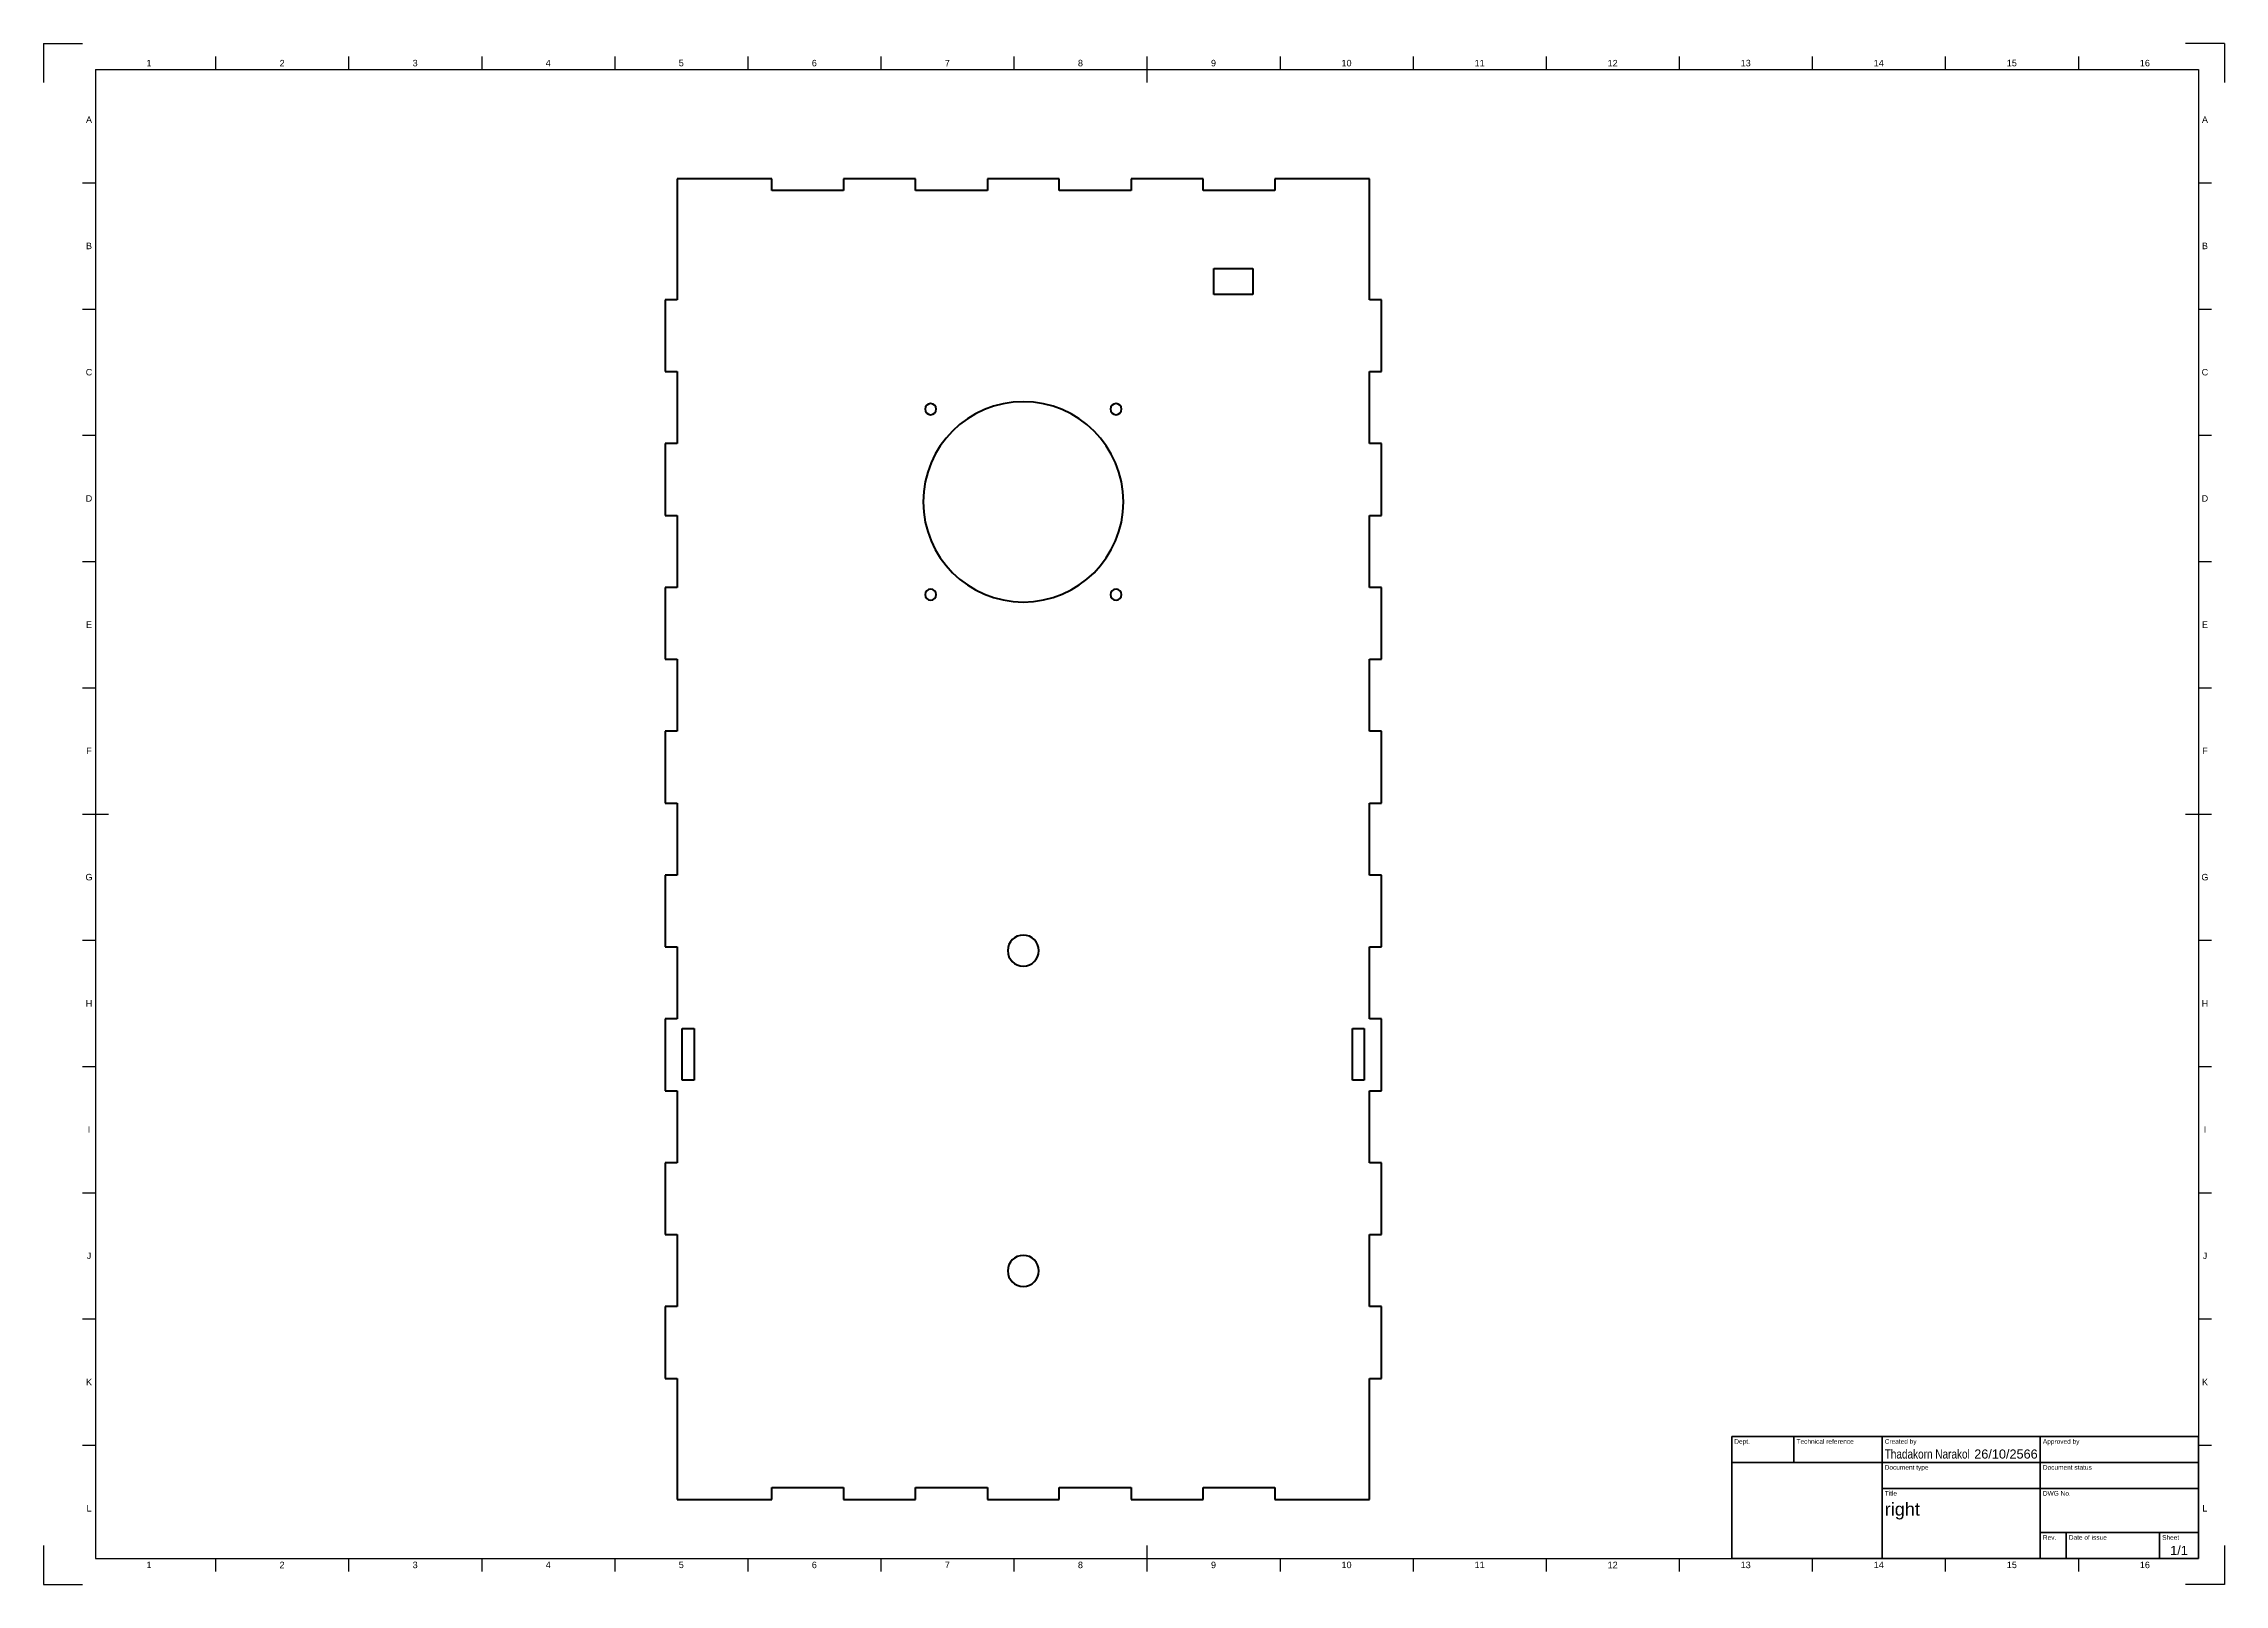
# Model space of a CAD drawing. Header units: millimetres. Extents: x 0 to 841, y 0 to 594.
import ezdxf
from ezdxf.enums import TextEntityAlignment as Align

# ---------------------------------------------------------------- set-up
doc = ezdxf.new("R2010")
doc.units = ezdxf.units.MM
doc.header["$LTSCALE"] = 0.75
for name, color, linetype, lineweight in [('BORDER', 7, 'Continuous', 25), ('TITLEBLOCK', 7, 'Continuous', 35), ('Visible', 7, 'Continuous', 50)]:
    doc.layers.add(name, color=color, linetype=linetype, lineweight=lineweight)
doc.styles.add('FusionTitle', font='arial.ttf')

# ---------------------------------------------------------------- blocks, each defined once
blk = doc.blocks.new('ISO_A1_SHEET')
at = {"layer": 'BORDER'}
for p, q in [((66.3125, 589), (66.3125, 584)), ((117.625, 589), (117.625, 584)), ((168.9375, 589), (168.9375, 584)), ((220.25, 589), (220.25, 584)), ((271.5625, 589), (271.5625, 584)), ((322.875, 589), (322.875, 584)), ((374.1875, 589), (374.1875, 584)), ((425.5, 589), (425.5, 579)), ((476.8125, 589), (476.8125, 584)), ((528.125, 589), (528.125, 584)), ((579.4375, 589), (579.4375, 584)), ((630.75, 589), (630.75, 584)), ((682.0625, 589), (682.0625, 584)), ((733.375, 589), (733.375, 584)), ((784.6875, 589), (784.6875, 584)), ((20, 584), (831, 584)), ((20, 584), (20, 10)), ((831, 584), (831, 10)), ((15, 540.333333), (20, 540.333333)), ((831, 540.333333), (836, 540.333333)), ((15, 491.666666), (20, 491.666666)), ((831, 491.666666), (836, 491.666666)), ((15, 443), (20, 443)), ((831, 443), (836, 443)), ((15, 394.333333), (20, 394.333333)), ((831, 394.333333), (836, 394.333333)), ((15, 345.666667), (20, 345.666667)), ((831, 345.666667), (836, 345.666667)), ((15, 297), (25, 297)), ((826, 297), (836, 297)), ((15, 248.333333), (20, 248.333333)), ((831, 248.333333), (836, 248.333333)), ((15, 199.666667), (20, 199.666667)), ((831, 199.666667), (836, 199.666667)), ((15, 151), (20, 151)), ((831, 151), (836, 151)), ((15, 102.333334), (20, 102.333334)), ((831, 102.333334), (836, 102.333334)), ((15, 53.666667), (20, 53.666667)), ((831, 53.666667), (836, 53.666667)), ((20, 10), (831, 10)), ((66.3125, 10), (66.3125, 5)), ((117.625, 10), (117.625, 5)), ((168.9375, 10), (168.9375, 5)), ((220.25, 10), (220.25, 5)), ((271.5625, 10), (271.5625, 5)), ((322.875, 10), (322.875, 5)), ((374.1875, 10), (374.1875, 5)), ((425.5, 15), (425.5, 5)), ((476.8125, 10), (476.8125, 5)), ((528.125, 10), (528.125, 5)), ((579.4375, 10), (579.4375, 5)), ((630.75, 10), (630.75, 5)), ((682.0625, 10), (682.0625, 5)), ((733.375, 10), (733.375, 5)), ((784.6875, 10), (784.6875, 5))]:
    blk.add_line(p, q, dxfattribs=at)
at = {"layer": 'Defpoints'}
for p, q in [((0, 594), (15, 594)), ((0, 594), (0, 579)), ((841, 594), (826, 594)), ((841, 594), (841, 579)), ((0, 15), (0, 0)), ((841, 15), (841, 0)), ((0, 0), (15, 0)), ((841, 0), (826, 0))]:
    blk.add_line(p, q, dxfattribs=at)
at = {"layer": 'BORDER', "style": 'FusionTitle'}
for s, p in [('1', (40.65625, 586.5)), ('2', (91.96875, 586.5)), ('3', (143.28125, 586.5)), ('4', (194.59375, 586.5)), ('5', (245.90625, 586.5)), ('6', (297.21875, 586.5)), ('7', (348.53125, 586.5)), ('8', (399.84375, 586.5)), ('9', (451.15625, 586.5)), ('10', (502.46875, 586.5)), ('11', (553.78125, 586.5)), ('12', (605.09375, 586.5)), ('13', (656.40625, 586.5)), ('14', (707.71875, 586.5)), ('15', (759.03125, 586.5)), ('16', (810.34375, 586.5)), ('A', (17.5, 564.666666)), ('A', (833.5, 564.666666)), ('B', (17.5, 516)), ('B', (833.5, 516)), ('C', (17.5, 467.333333)), ('C', (833.5, 467.333333)), ('D', (17.5, 418.666667)), ('D', (833.5, 418.666667)), ('E', (17.5, 370)), ('E', (833.5, 370)), ('F', (17.5, 321.333333)), ('F', (833.5, 321.333333)), ('G', (17.5, 272.666667)), ('G', (833.5, 272.666667)), ('H', (17.5, 224)), ('H', (833.5, 224)), ('I', (17.5, 175.333334)), ('I', (833.5, 175.333334)), ('J', (17.5, 126.666667)), ('J', (833.5, 126.666667)), ('K', (17.5, 78)), ('K', (833.5, 78)), ('L', (17.5, 29.333334)), ('L', (833.5, 29.333334)), ('1', (40.65625, 7.5)), ('2', (91.96875, 7.5)), ('3', (143.28125, 7.5)), ('4', (194.59375, 7.5)), ('5', (245.90625, 7.5)), ('6', (297.21875, 7.5)), ('7', (348.53125, 7.5)), ('8', (399.84375, 7.5)), ('9', (451.15625, 7.5)), ('10', (502.46875, 7.5)), ('11', (553.78125, 7.5)), ('12', (605.09375, 7.5)), ('13', (656.40625, 7.5)), ('14', (707.71875, 7.5)), ('15', (759.03125, 7.5)), ('16', (810.34375, 7.5))]:
    blk.add_text(s, height=2.5, dxfattribs=at).set_placement(p, align=Align.MIDDLE)
blk = doc.blocks.new('ISO_TITLEBLOCK')
at = {"layer": 'TITLEBLOCK'}
for p, q in [((0, 47), (-180, 47)), ((-180, 47), (-180, 0)), ((-156, 37), (-156, 47)), ((-122, 0), (-122, 47)), ((-61, 0), (-61, 47)), ((0, 0), (0, 47)), ((-180, 37), (0, 37)), ((-122, 27), (0, 27)), ((-61, 10), (0, 10)), ((-51, 0), (-51, 10)), ((-15, 0), (-15, 10)), ((-180, 0), (0, 0))]:
    blk.add_line(p, q, dxfattribs=at)
at = {"layer": 'TITLEBLOCK', "style": 'FusionTitle'}
for s, p in [('Dept.', (-179, 46)), ('Technical reference', (-155, 46)), ('Created by', (-121, 46)), ('Approved by', (-60, 46)), ('Document type', (-121, 36)), ('Document status', (-60, 36)), ('Title', (-121, 26)), ('DWG No.', (-60, 26)), ('Rev.', (-60, 9)), ('Date of issue', (-50, 9)), ('Sheet', (-14, 9))]:
    blk.add_text(s, height=1.8, dxfattribs=at).set_placement(p, align=Align.TOP_LEFT)
for tag, height, p in [('TECHNICAL_REFERENCE', 3.5, (-155, 42)), ('CREATED_BY', 3.5, (-121, 42)), ('APPROVED_BY', 3.5, (-60, 42)), ('DEPT', 3.5, (-179, 42)), ('DOCUMENT_TYPE', 3.5, (-121, 32)), ('DOCUMENT_STATUS', 3.5, (-60, 32)), ('TITLE_1', 5, (-121, 21.5)), ('TITLE_2', 5, (-121, 14)), ('TITLE_3', 5, (-121, 6.5)), ('DATE_OF_ISSUE', 3.5, (-50, 5))]:
    blk.add_attdef(tag, text='', height=height, dxfattribs=at).set_placement(p, align=Align.TOP_LEFT)
for tag, p in [('CREATED_DATE', (-62, 42)), ('APPROVED_DATE', (-0.99, 42))]:
    blk.add_attdef(tag, text='', height=3.5, dxfattribs=at).set_placement(p, align=Align.TOP_RIGHT)
for tag, height, p in [('DRAWING_NUMBER', 5, (-30.5, 19.75)), ('REV', 3.5, (-56, 4.85)), ('SHEET', 3.5, (-7.5, 4.85))]:
    blk.add_attdef(tag, text='', height=height, dxfattribs=at).set_placement(p, align=Align.TOP_CENTER)

msp = doc.modelspace()

# ---------------------------------------------------------------- linework, layer by layer
at = {"layer": 'Visible'}
for p, q in [((244.31593, 541.899175), (244.31593, 495.257925)), ((280.78158, 541.899175), (244.31593, 541.899175)), ((280.78158, 537.327175), (280.78158, 541.899175)), ((308.50568, 541.899175), (308.50568, 537.327175)), ((336.22978, 541.899175), (308.50568, 541.899175)), ((336.22978, 537.327175), (336.22978, 541.899175)), ((363.95388, 541.899175), (363.95388, 537.327175)), ((391.67798, 541.899175), (363.95388, 541.899175)), ((391.67798, 537.327175), (391.67798, 541.899175)), ((419.40208, 541.899175), (419.40208, 537.327175)), ((447.12618, 541.899175), (419.40208, 541.899175)), ((447.12618, 537.327175), (447.12618, 541.899175)), ((511.31593, 541.899175), (474.85028, 541.899175)), ((474.85028, 541.899175), (474.85028, 537.327175)), ((511.31593, 495.257925), (511.31593, 541.899175)), ((308.50568, 537.327175), (280.78158, 537.327175)), ((363.95388, 537.327175), (336.22978, 537.327175)), ((419.40208, 537.327175), (391.67798, 537.327175)), ((474.85028, 537.327175), (447.12618, 537.327175)), ((451.31593, 507.327175), (466.31593, 507.327175)), ((451.31593, 497.327175), (451.31593, 507.327175)), ((466.31593, 507.327175), (466.31593, 497.327175)), ((466.31593, 497.327175), (451.31593, 497.327175)), ((239.74393, 495.257925), (239.74393, 467.533825)), ((244.31593, 495.257925), (239.74393, 495.257925)), ((515.88793, 495.257925), (511.31593, 495.257925)), ((515.88793, 467.533825), (515.88793, 495.257925)), ((239.74393, 467.533825), (244.31593, 467.533825)), ((244.31593, 467.533825), (244.31593, 439.809725)), ((511.31593, 467.533825), (515.88793, 467.533825)), ((511.31593, 439.809725), (511.31593, 467.533825)), ((239.74393, 439.809725), (239.74393, 412.085625)), ((244.31593, 439.809725), (239.74393, 439.809725)), ((515.88793, 439.809725), (511.31593, 439.809725)), ((515.88793, 412.085625), (515.88793, 439.809725)), ((239.74393, 412.085625), (244.31593, 412.085625)), ((244.31593, 412.085625), (244.31593, 384.361525)), ((511.31593, 412.085625), (515.88793, 412.085625)), ((511.31593, 384.361525), (511.31593, 412.085625)), ((239.74393, 384.361525), (239.74393, 356.637425)), ((244.31593, 384.361525), (239.74393, 384.361525)), ((515.88793, 384.361525), (511.31593, 384.361525)), ((515.88793, 356.637425), (515.88793, 384.361525)), ((239.74393, 356.637425), (244.31593, 356.637425)), ((244.31593, 356.637425), (244.31593, 328.913325)), ((511.31593, 356.637425), (515.88793, 356.637425)), ((511.31593, 328.913325), (511.31593, 356.637425)), ((239.74393, 328.913325), (239.74393, 301.189225)), ((244.31593, 328.913325), (239.74393, 328.913325)), ((515.88793, 328.913325), (511.31593, 328.913325)), ((515.88793, 301.189225), (515.88793, 328.913325)), ((239.74393, 301.189225), (244.31593, 301.189225)), ((244.31593, 301.189225), (244.31593, 273.465125)), ((511.31593, 301.189225), (515.88793, 301.189225)), ((511.31593, 273.465125), (511.31593, 301.189225)), ((239.74393, 273.465125), (239.74393, 245.741025)), ((244.31593, 273.465125), (239.74393, 273.465125)), ((515.88793, 273.465125), (511.31593, 273.465125)), ((515.88793, 245.741025), (515.88793, 273.465125)), ((239.74393, 245.741025), (244.31593, 245.741025)), ((244.31593, 245.741025), (244.31593, 218.016925)), ((511.31593, 245.741025), (515.88793, 245.741025)), ((511.31593, 218.016925), (511.31593, 245.741025)), ((239.74393, 218.016925), (239.74393, 190.292825)), ((244.31593, 218.016925), (239.74393, 218.016925)), ((246.31593, 214.327175), (250.88793, 214.327175)), ((246.31593, 194.327175), (246.31593, 214.327175)), ((250.88793, 214.327175), (250.88793, 194.327175)), ((504.74393, 214.327175), (509.31593, 214.327175)), ((504.74393, 194.327175), (504.74393, 214.327175)), ((509.31593, 214.327175), (509.31593, 194.327175)), ((515.88793, 218.016925), (511.31593, 218.016925)), ((515.88793, 190.292825), (515.88793, 218.016925)), ((250.88793, 194.327175), (246.31593, 194.327175)), ((509.31593, 194.327175), (504.74393, 194.327175)), ((239.74393, 190.292825), (244.31593, 190.292825)), ((244.31593, 190.292825), (244.31593, 162.568725)), ((511.31593, 190.292825), (515.88793, 190.292825)), ((511.31593, 162.568725), (511.31593, 190.292825)), ((239.74393, 162.568725), (239.74393, 134.844625)), ((244.31593, 162.568725), (239.74393, 162.568725)), ((515.88793, 162.568725), (511.31593, 162.568725)), ((515.88793, 134.844625), (515.88793, 162.568725)), ((239.74393, 134.844625), (244.31593, 134.844625)), ((244.31593, 134.844625), (244.31593, 107.120525)), ((511.31593, 134.844625), (515.88793, 134.844625)), ((511.31593, 107.120525), (511.31593, 134.844625)), ((239.74393, 107.120525), (239.74393, 79.396425)), ((244.31593, 107.120525), (239.74393, 107.120525)), ((515.88793, 107.120525), (511.31593, 107.120525)), ((515.88793, 79.396425), (515.88793, 107.120525)), ((239.74393, 79.396425), (244.31593, 79.396425)), ((244.31593, 79.396425), (244.31593, 32.755175)), ((511.31593, 79.396425), (515.88793, 79.396425)), ((511.31593, 32.755175), (511.31593, 79.396425)), ((280.78158, 37.327175), (308.50568, 37.327175)), ((280.78158, 32.755175), (280.78158, 37.327175)), ((308.50568, 37.327175), (308.50568, 32.755175)), ((336.22978, 37.327175), (363.95388, 37.327175)), ((336.22978, 32.755175), (336.22978, 37.327175)), ((363.95388, 37.327175), (363.95388, 32.755175)), ((391.67798, 37.327175), (419.40208, 37.327175)), ((391.67798, 32.755175), (391.67798, 37.327175)), ((419.40208, 37.327175), (419.40208, 32.755175)), ((447.12618, 37.327175), (474.85028, 37.327175)), ((447.12618, 32.755175), (447.12618, 37.327175)), ((474.85028, 37.327175), (474.85028, 32.755175)), ((244.31593, 32.755175), (280.78158, 32.755175)), ((308.50568, 32.755175), (336.22978, 32.755175)), ((363.95388, 32.755175), (391.67798, 32.755175)), ((419.40208, 32.755175), (447.12618, 32.755175)), ((474.85028, 32.755175), (511.31593, 32.755175))]:
    msp.add_line(p, q, dxfattribs=at)
at = {"layer": 'Visible', "extrusion": (0, 0, -1)}
for centre, radius in [((-377.81593, 417.327175), 38.6), ((-342.06593, 453.077175), 2.15), ((-413.56593, 453.077175), 2.15), ((-342.06593, 381.577175), 2.15), ((-413.56593, 381.577175), 2.15), ((-377.81593, 244.327175), 6), ((-377.81593, 120.827175), 6)]:
    msp.add_circle(centre, radius, dxfattribs=at)

# ---------------------------------------------------------------- block references
at = {"layer": 'BORDER'}
msp.add_blockref('ISO_A1_SHEET', (0, 0), dxfattribs=at)
at = {"layer": 'TITLEBLOCK'}
ref = msp.add_blockref('ISO_TITLEBLOCK', (831, 10), dxfattribs=at)
ref.add_attrib('CREATED_DATE', '26/10/2566', dxfattribs={"height": 3.5, "style": 'FusionTitle'}).set_placement((769, 52), align=Align.TOP_RIGHT)
ref.add_attrib('SHEET', '1/1', dxfattribs={"height": 3.5, "style": 'FusionTitle'}).set_placement((823.5, 14.85), align=Align.TOP_CENTER)
ref.add_attrib('TITLE_1', 'right', dxfattribs={"height": 5, "style": 'FusionTitle'}).set_placement((710, 31.5), align=Align.TOP_LEFT)
ref.add_attrib('CREATED_BY', 'Thadakorn Narakol', dxfattribs={"height": 3.5, "style": 'FusionTitle', "width": 0.789258}).set_placement((710, 52), align=Align.TOP_LEFT)

doc.saveas('drawing.dxf')
